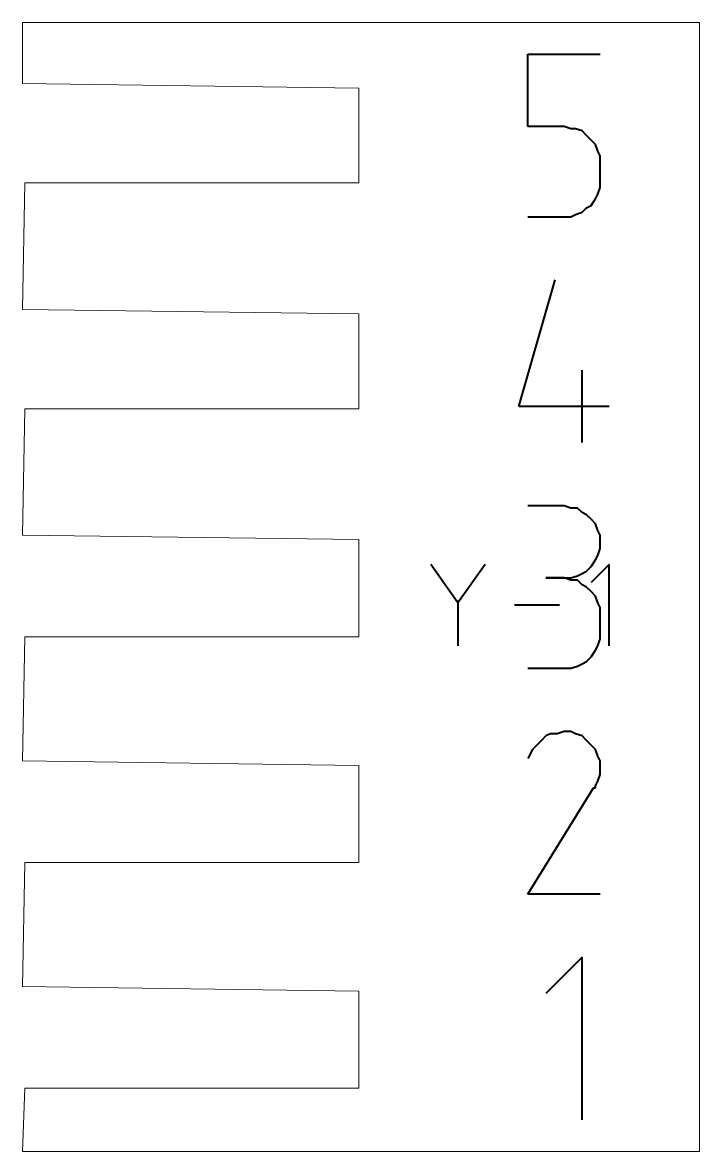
# Model space of a CAD drawing. Header units: centimetres. Extents: x -7.4 to 8.2, y -13 to 13.3.
# Drawn here: x -2.08 to 0.92, y -2.36 to 2.64 of the extents above; entities that cross this region are included whole.
import ezdxf

# ---------------------------------------------------------------- set-up
doc = ezdxf.new("R2010")
doc.units = ezdxf.units.CM
doc.header["$MEASUREMENT"] = 0
doc.layers.add('layer 1', color=7, linetype='Continuous')

msp = doc.modelspace()

# ---------------------------------------------------------------- linework, layer by layer
at = {"layer": 'layer 1', "color": 5, "lineweight": 13}
for points in [[(-2.08487, 2.63754), (-2.08487, 2.63754), (-2.08487, 2.3674), (-2.08487, 2.3674)], [(-1.94491, 2.63754), (-1.94491, 2.63754), (-2.08487, 2.63754), (-2.08487, 2.63754)], [(-1.79489, 2.63754), (-1.79489, 2.63754), (-1.94491, 2.63754), (-1.94491, 2.63754)], [(-1.70467, 2.63754), (-1.70467, 2.63754), (-1.79489, 2.63754), (-1.79489, 2.63754)], [(-1.64487, 2.63754), (-1.64487, 2.63754), (-1.70467, 2.63754), (-1.70467, 2.63754)], [(-1.58481, 2.63754), (-1.58481, 2.63754), (-1.64487, 2.63754), (-1.64487, 2.63754)], [(-1.52475, 2.63754), (-1.52475, 2.63754), (-1.58481, 2.63754), (-1.58481, 2.63754)], [(-1.41468, 2.63754), (-1.41468, 2.63754), (-1.52475, 2.63754), (-1.52475, 2.63754)], [(-1.30462, 2.63754), (-1.30462, 2.63754), (-1.41468, 2.63754), (-1.41468, 2.63754)], [(-1.19481, 2.63754), (-1.19481, 2.63754), (-1.30462, 2.63754), (-1.30462, 2.63754)], [(-1.08475, 2.63754), (-1.08475, 2.63754), (-1.19481, 2.63754), (-1.19481, 2.63754)], [(-0.98474, 2.63754), (-0.98474, 2.63754), (-1.08475, 2.63754), (-1.08475, 2.63754)], [(-0.87467, 2.63754), (-0.87467, 2.63754), (-0.98474, 2.63754), (-0.98474, 2.63754)], [(-0.77466, 2.63754), (-0.77466, 2.63754), (-0.87467, 2.63754), (-0.87467, 2.63754)], [(-0.66459, 2.63754), (-0.66459, 2.63754), (-0.77466, 2.63754), (-0.77466, 2.63754)], [(-0.55479, 2.63754), (-0.55479, 2.63754), (-0.66459, 2.63754), (-0.66459, 2.63754)], [(-0.45477, 2.63754), (-0.45477, 2.63754), (-0.55479, 2.63754), (-0.55479, 2.63754)], [(-0.34471, 2.63754), (-0.34471, 2.63754), (-0.45477, 2.63754), (-0.45477, 2.63754)], [(-0.23464, 2.63754), (-0.23464, 2.63754), (-0.34471, 2.63754), (-0.34471, 2.63754)], [(-0.12458, 2.63754), (-0.12458, 2.63754), (-0.23464, 2.63754), (-0.23464, 2.63754)], [(-0.00472, 2.63754), (-0.00472, 2.63754), (-0.12458, 2.63754), (-0.12458, 2.63754)], [(0.10535, 2.63754), (0.10535, 2.63754), (-0.00472, 2.63754), (-0.00472, 2.63754)], [(0.22547, 2.63754), (0.22547, 2.63754), (0.10535, 2.63754), (0.10535, 2.63754)], [(0.34533, 2.63754), (0.34533, 2.63754), (0.22547, 2.63754), (0.22547, 2.63754)], [(0.40539, 2.63754), (0.40539, 2.63754), (0.34533, 2.63754), (0.34533, 2.63754)], [(0.4755, 2.63754), (0.4755, 2.63754), (0.40539, 2.63754), (0.40539, 2.63754)], [(0.59536, 2.63754), (0.59536, 2.63754), (0.4755, 2.63754), (0.4755, 2.63754)], [(0.72553, 2.63754), (0.72553, 2.63754), (0.59536, 2.63754), (0.59536, 2.63754)], [(0.85544, 2.63754), (0.85544, 2.63754), (0.72553, 2.63754), (0.72553, 2.63754)], [(0.9155, 2.63754), (0.9155, 2.63754), (0.85544, 2.63754), (0.85544, 2.63754)], [(0.9155, 0.77725), (0.9155, 0.77725), (0.9155, 2.63754), (0.9155, 2.63754)], [(-2.08487, 2.3674), (-2.08487, 2.3674), (-0.59474, 2.34729), (-0.59474, 2.34729)], [(-0.59474, 2.34729), (-0.59474, 2.34729), (-0.59474, 1.92739), (-0.59474, 1.92739)], [(-2.07482, 1.92739), (-2.07482, 1.92739), (-2.08487, 1.36727), (-2.08487, 1.36727)], [(-0.59474, 1.92739), (-0.59474, 1.92739), (-2.07482, 1.92739), (-2.07482, 1.92739)], [(-2.08487, 1.36727), (-2.08487, 1.36727), (-0.59474, 1.34743), (-0.59474, 1.34743)], [(-0.59474, 1.34743), (-0.59474, 1.34743), (-0.59474, 0.92727), (-0.59474, 0.92727)], [(-2.07482, 0.92727), (-2.07482, 0.92727), (-2.08487, 0.36741), (-2.08487, 0.36741)], [(-0.59474, 0.92727), (-0.59474, 0.92727), (-2.07482, 0.92727), (-2.07482, 0.92727)], [(0.9155, 0.13722), (0.9155, 0.13722), (0.9155, 0.77725), (0.9155, 0.77725)], [(-2.08487, 0.36741), (-2.08487, 0.36741), (-0.59474, 0.3473), (-0.59474, 0.3473)], [(-0.59474, 0.3473), (-0.59474, 0.3473), (-0.59474, -0.08265), (-0.59474, -0.08265)], [(0.9155, -0.50281), (0.9155, -0.50281), (0.9155, 0.13722), (0.9155, 0.13722)], [(-2.07482, -0.08265), (-2.07482, -0.08265), (-2.08487, -0.63271), (-2.08487, -0.63271)], [(-0.59474, -0.08265), (-0.59474, -0.08265), (-2.07482, -0.08265), (-2.07482, -0.08265)], [(0.9155, -2.36283), (0.9155, -2.36283), (0.9155, -0.50281), (0.9155, -0.50281)], [(-2.08487, -0.63271), (-2.08487, -0.63271), (-0.59474, -0.65282), (-0.59474, -0.65282)], [(-0.59474, -0.65282), (-0.59474, -0.65282), (-0.59474, -1.08277), (-0.59474, -1.08277)], [(-2.07482, -1.08277), (-2.07482, -1.08277), (-2.08487, -1.63284), (-2.08487, -1.63284)], [(-0.59474, -1.08277), (-0.59474, -1.08277), (-2.07482, -1.08277), (-2.07482, -1.08277)], [(-2.08487, -1.63284), (-2.08487, -1.63284), (-0.59474, -1.65268), (-0.59474, -1.65268)], [(-0.59474, -1.65268), (-0.59474, -1.65268), (-0.59474, -2.08263), (-0.59474, -2.08263)], [(-2.07482, -2.08263), (-2.07482, -2.08263), (-2.08487, -2.36283), (-2.08487, -2.36283)], [(-0.59474, -2.08263), (-0.59474, -2.08263), (-2.07482, -2.08263), (-2.07482, -2.08263)], [(-2.08487, -2.36283), (-2.08487, -2.36283), (-1.33478, -2.36283), (-1.33478, -2.36283)], [(-1.33478, -2.36283), (-1.33478, -2.36283), (0.9155, -2.36283), (0.9155, -2.36283)]]:
    msp.add_open_spline(points, degree=3, dxfattribs=at)
at = {"layer": 'layer 1', "color": 1, "lineweight": 40}
for points in [[(0.15535, 2.17743), (0.15535, 2.17743), (0.15535, 2.49731), (0.15535, 2.49731)], [(0.15535, 2.49731), (0.15535, 2.49731), (0.4755, 2.49731), (0.4755, 2.49731)], [(0.31543, 2.17743), (0.31543, 2.17743), (0.15535, 2.17743), (0.15535, 2.17743)], [(0.34533, 2.16737), (0.34533, 2.16737), (0.31543, 2.17743), (0.31543, 2.17743)], [(0.36543, 2.16737), (0.36543, 2.16737), (0.34533, 2.16737), (0.34533, 2.16737)], [(0.39533, 2.15732), (0.39533, 2.15732), (0.36543, 2.16737), (0.36543, 2.16737)], [(0.41544, 2.13747), (0.41544, 2.13747), (0.39533, 2.15732), (0.39533, 2.15732)], [(0.43528, 2.11736), (0.43528, 2.11736), (0.41544, 2.13747), (0.41544, 2.13747)], [(0.45539, 2.09726), (0.45539, 2.09726), (0.43528, 2.11736), (0.43528, 2.11736)], [(0.46545, 2.06736), (0.46545, 2.06736), (0.45539, 2.09726), (0.45539, 2.09726)], [(0.4755, 2.04751), (0.4755, 2.04751), (0.46545, 2.06736), (0.46545, 2.06736)], [(0.4755, 2.01735), (0.4755, 2.01735), (0.4755, 2.04751), (0.4755, 2.04751)], [(0.4755, 1.93745), (0.4755, 1.93745), (0.4755, 2.01735), (0.4755, 2.01735)], [(0.4755, 2.01735), (0.4755, 2.01735), (0.4755, 2.01735), (0.4755, 2.01735)], [(0.46545, 1.87739), (0.46545, 1.87739), (0.4755, 1.90729), (0.4755, 1.90729)], [(0.4755, 1.90729), (0.4755, 1.90729), (0.4755, 1.93745), (0.4755, 1.93745)], [(0.43528, 1.82738), (0.43528, 1.82738), (0.45539, 1.85728), (0.45539, 1.85728)], [(0.45539, 1.85728), (0.45539, 1.85728), (0.46545, 1.87739), (0.46545, 1.87739)], [(0.39533, 1.79748), (0.39533, 1.79748), (0.41544, 1.81733), (0.41544, 1.81733)], [(0.41544, 1.81733), (0.41544, 1.81733), (0.43528, 1.82738), (0.43528, 1.82738)], [(0.15535, 1.77738), (0.15535, 1.77738), (0.31543, 1.77738), (0.31543, 1.77738)], [(0.31543, 1.77738), (0.31543, 1.77738), (0.31543, 1.77738), (0.31543, 1.77738)], [(0.31543, 1.77738), (0.31543, 1.77738), (0.34533, 1.77738), (0.34533, 1.77738)], [(0.34533, 1.77738), (0.34533, 1.77738), (0.36543, 1.78743), (0.36543, 1.78743)], [(0.36543, 1.78743), (0.36543, 1.78743), (0.39533, 1.79748), (0.39533, 1.79748)], [(0.1154, 0.93732), (0.1154, 0.93732), (0.27547, 1.49745), (0.27547, 1.49745)], [(0.39533, 0.77725), (0.39533, 0.77725), (0.39533, 1.0974), (0.39533, 1.0974)], [(0.51545, 0.93732), (0.51545, 0.93732), (0.1154, 0.93732), (0.1154, 0.93732)], [(0.31543, 0.49732), (0.31543, 0.49732), (0.15535, 0.49732), (0.15535, 0.49732)], [(0.34533, 0.48727), (0.34533, 0.48727), (0.31543, 0.49732), (0.31543, 0.49732)], [(0.37549, 0.48727), (0.37549, 0.48727), (0.34533, 0.48727), (0.34533, 0.48727)], [(0.39533, 0.46742), (0.39533, 0.46742), (0.37549, 0.48727), (0.37549, 0.48727)], [(0.41544, 0.45737), (0.41544, 0.45737), (0.39533, 0.46742), (0.39533, 0.46742)], [(0.43528, 0.43726), (0.43528, 0.43726), (0.41544, 0.45737), (0.41544, 0.45737)], [(0.45539, 0.41742), (0.45539, 0.41742), (0.43528, 0.43726), (0.43528, 0.43726)], [(0.46545, 0.38725), (0.46545, 0.38725), (0.45539, 0.41742), (0.45539, 0.41742)], [(0.4755, 0.36741), (0.4755, 0.36741), (0.46545, 0.38725), (0.46545, 0.38725)], [(0.4755, 0.33725), (0.4755, 0.33725), (0.4755, 0.36741), (0.4755, 0.36741)], [(0.46545, 0.27745), (0.46545, 0.27745), (0.4755, 0.30735), (0.4755, 0.30735)], [(0.4755, 0.30735), (0.4755, 0.30735), (0.4755, 0.33725), (0.4755, 0.33725)], [(0.4755, 0.33725), (0.4755, 0.33725), (0.4755, 0.33725), (0.4755, 0.33725)], [(0.43528, 0.22745), (0.43528, 0.22745), (0.45539, 0.25734), (0.45539, 0.25734)], [(0.45539, 0.25734), (0.45539, 0.25734), (0.46545, 0.27745), (0.46545, 0.27745)], [(-0.15474, 0.06737), (-0.15474, 0.06737), (-0.27459, 0.23724), (-0.27459, 0.23724)], [(-0.03462, 0.23724), (-0.03462, 0.23724), (-0.15474, 0.06737), (-0.15474, 0.06737)], [(0.39533, 0.19728), (0.39533, 0.19728), (0.41544, 0.20734), (0.41544, 0.20734)], [(0.41544, 0.20734), (0.41544, 0.20734), (0.43528, 0.22745), (0.43528, 0.22745)], [(0.51545, 0.23724), (0.51545, 0.23724), (0.43528, 0.15733), (0.43528, 0.15733)], [(0.51545, -0.1226), (0.51545, -0.1226), (0.51545, 0.23724), (0.51545, 0.23724)], [(0.31543, 0.17744), (0.31543, 0.17744), (0.23526, 0.17744), (0.23526, 0.17744)], [(0.23526, 0.17744), (0.23526, 0.17744), (0.31543, 0.17744), (0.31543, 0.17744)], [(0.34533, 0.16738), (0.34533, 0.16738), (0.31543, 0.17744), (0.31543, 0.17744)], [(0.31543, 0.17744), (0.31543, 0.17744), (0.31543, 0.17744), (0.31543, 0.17744)], [(0.31543, 0.17744), (0.31543, 0.17744), (0.34533, 0.17744), (0.34533, 0.17744)], [(0.34533, 0.17744), (0.34533, 0.17744), (0.37549, 0.18723), (0.37549, 0.18723)], [(0.37549, 0.16738), (0.37549, 0.16738), (0.34533, 0.16738), (0.34533, 0.16738)], [(0.37549, 0.18723), (0.37549, 0.18723), (0.39533, 0.19728), (0.39533, 0.19728)], [(0.39533, 0.14728), (0.39533, 0.14728), (0.37549, 0.16738), (0.37549, 0.16738)], [(0.41544, 0.13722), (0.41544, 0.13722), (0.39533, 0.14728), (0.39533, 0.14728)], [(0.43528, 0.11738), (0.43528, 0.11738), (0.41544, 0.13722), (0.41544, 0.13722)], [(0.45539, 0.09727), (0.45539, 0.09727), (0.43528, 0.11738), (0.43528, 0.11738)], [(-0.15474, 0.07743), (-0.15474, 0.07743), (-0.15474, -0.1226), (-0.15474, -0.1226)], [(0.29532, 0.05732), (0.29532, 0.05732), (0.09529, 0.05732), (0.09529, 0.05732)], [(0.46545, 0.06737), (0.46545, 0.06737), (0.45539, 0.09727), (0.45539, 0.09727)], [(0.4755, 0.04726), (0.4755, 0.04726), (0.46545, 0.06737), (0.46545, 0.06737)], [(0.4755, 0.01737), (0.4755, 0.01737), (0.4755, 0.04726), (0.4755, 0.04726)], [(0.4755, -0.0628), (0.4755, -0.0628), (0.4755, 0.01737), (0.4755, 0.01737)], [(0.4755, 0.01737), (0.4755, 0.01737), (0.4755, 0.01737), (0.4755, 0.01737)], [(0.46545, -0.1226), (0.46545, -0.1226), (0.4755, -0.0927), (0.4755, -0.0927)], [(0.4755, -0.0927), (0.4755, -0.0927), (0.4755, -0.0628), (0.4755, -0.0628)], [(0.43528, -0.1726), (0.43528, -0.1726), (0.45539, -0.14271), (0.45539, -0.14271)], [(0.45539, -0.14271), (0.45539, -0.14271), (0.46545, -0.1226), (0.46545, -0.1226)], [(0.39533, -0.20277), (0.39533, -0.20277), (0.41544, -0.19271), (0.41544, -0.19271)], [(0.41544, -0.19271), (0.41544, -0.19271), (0.43528, -0.1726), (0.43528, -0.1726)], [(0.15535, -0.22261), (0.15535, -0.22261), (0.31543, -0.22261), (0.31543, -0.22261)], [(0.31543, -0.22261), (0.31543, -0.22261), (0.31543, -0.22261), (0.31543, -0.22261)], [(0.31543, -0.22261), (0.31543, -0.22261), (0.34533, -0.22261), (0.34533, -0.22261)], [(0.34533, -0.22261), (0.34533, -0.22261), (0.37549, -0.21282), (0.37549, -0.21282)], [(0.37549, -0.21282), (0.37549, -0.21282), (0.39533, -0.20277), (0.39533, -0.20277)], [(0.21541, -0.54276), (0.21541, -0.54276), (0.19531, -0.5626), (0.19531, -0.5626)], [(0.23526, -0.52265), (0.23526, -0.52265), (0.21541, -0.54276), (0.21541, -0.54276)], [(0.25537, -0.51259), (0.25537, -0.51259), (0.23526, -0.52265), (0.23526, -0.52265)], [(0.28526, -0.51259), (0.28526, -0.51259), (0.25537, -0.51259), (0.25537, -0.51259)], [(0.31543, -0.50281), (0.31543, -0.50281), (0.28526, -0.51259), (0.28526, -0.51259)], [(0.34533, -0.50281), (0.34533, -0.50281), (0.31543, -0.50281), (0.31543, -0.50281)], [(0.36543, -0.51259), (0.36543, -0.51259), (0.34533, -0.50281), (0.34533, -0.50281)], [(0.39533, -0.52265), (0.39533, -0.52265), (0.36543, -0.51259), (0.36543, -0.51259)], [(0.41544, -0.54276), (0.41544, -0.54276), (0.39533, -0.52265), (0.39533, -0.52265)], [(0.39533, -0.52265), (0.39533, -0.52265), (0.39533, -0.52265), (0.39533, -0.52265)], [(0.43528, -0.5626), (0.43528, -0.5626), (0.41544, -0.54276), (0.41544, -0.54276)], [(0.17546, -0.58271), (0.17546, -0.58271), (0.15535, -0.62266), (0.15535, -0.62266)], [(0.19531, -0.5626), (0.19531, -0.5626), (0.17546, -0.58271), (0.17546, -0.58271)], [(0.45539, -0.58271), (0.45539, -0.58271), (0.43528, -0.5626), (0.43528, -0.5626)], [(0.46545, -0.61261), (0.46545, -0.61261), (0.45539, -0.58271), (0.45539, -0.58271)], [(0.4755, -0.63271), (0.4755, -0.63271), (0.46545, -0.61261), (0.46545, -0.61261)], [(0.4755, -0.66261), (0.4755, -0.66261), (0.4755, -0.63271), (0.4755, -0.63271)], [(0.46545, -0.72267), (0.46545, -0.72267), (0.4755, -0.69278), (0.4755, -0.69278)], [(0.4755, -0.69278), (0.4755, -0.69278), (0.4755, -0.66261), (0.4755, -0.66261)], [(0.45539, -0.74278), (0.45539, -0.74278), (0.46545, -0.72267), (0.46545, -0.72267)], [(0.45539, -0.75284), (0.45539, -0.75284), (0.45539, -0.74278), (0.45539, -0.74278)], [(0.45539, -0.74278), (0.45539, -0.74278), (0.45539, -0.74278), (0.45539, -0.74278)], [(0.45539, -0.74278), (0.45539, -0.74278), (0.45539, -0.74278), (0.45539, -0.74278)], [(0.45539, -0.74278), (0.45539, -0.74278), (0.45539, -0.74278), (0.45539, -0.74278)], [(0.45539, -0.74278), (0.45539, -0.74278), (0.45539, -0.74278), (0.45539, -0.74278)], [(0.45539, -0.74278), (0.45539, -0.74278), (0.45539, -0.74278), (0.45539, -0.74278)], [(0.15535, -1.22274), (0.15535, -1.22274), (0.44534, -0.75284), (0.44534, -0.75284)], [(0.44534, -0.75284), (0.44534, -0.75284), (0.44534, -0.75284), (0.44534, -0.75284)], [(0.44534, -0.75284), (0.44534, -0.75284), (0.45539, -0.75284), (0.45539, -0.75284)], [(0.45539, -0.75284), (0.45539, -0.75284), (0.45539, -0.75284), (0.45539, -0.75284)], [(0.45539, -0.75284), (0.45539, -0.75284), (0.45539, -0.75284), (0.45539, -0.75284)], [(0.45539, -0.75284), (0.45539, -0.75284), (0.45539, -0.75284), (0.45539, -0.75284)], [(0.4755, -1.22274), (0.4755, -1.22274), (0.15535, -1.22274), (0.15535, -1.22274)], [(0.39533, -1.50266), (0.39533, -1.50266), (0.23526, -1.66274), (0.23526, -1.66274)], [(0.39533, -2.22286), (0.39533, -2.22286), (0.39533, -1.50266), (0.39533, -1.50266)]]:
    msp.add_open_spline(points, degree=3, dxfattribs=at)

doc.saveas('drawing.dxf')
